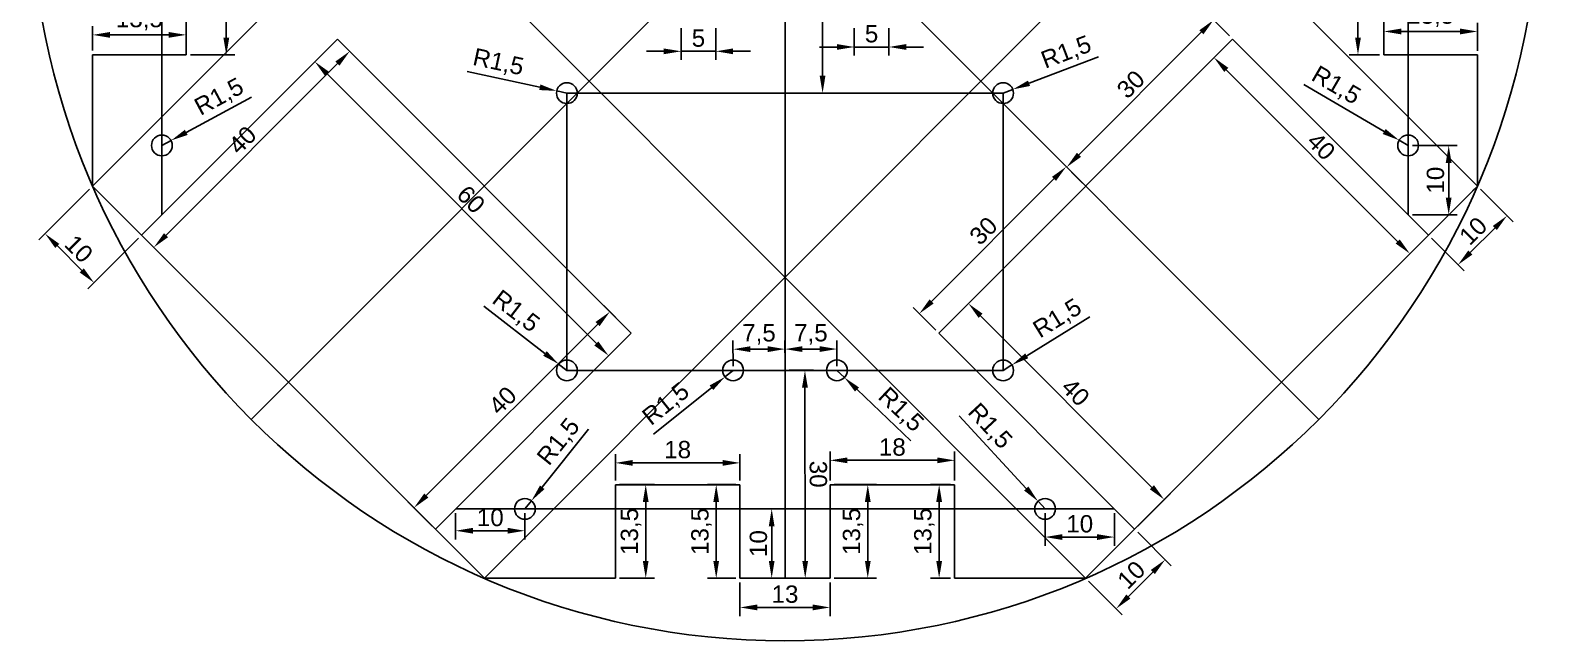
# Model space of a CAD drawing. Header units: millimetres. Extents: x -109 to 109, y -109 to 117.
# Drawn here: x -109 to 109, y -109 to -20.9 of the extents above; entities that cross this region are included whole.
import ezdxf

# ---------------------------------------------------------------- set-up
doc = ezdxf.new("R2010")
doc.units = ezdxf.units.MM
for name, color, linetype in [('Annotation', 2, 'Continuous'), ('Final', 1, 'Continuous'), ('Holes', 4, 'Continuous'), ('Plate', 7, 'Continuous')]:
    doc.layers.add(name, color=color, linetype=linetype)
doc.styles.get("Standard").update_dxf_attribs({"font": 'arial.ttf'})
doc.dimstyles.new('ISO-25', dxfattribs={"dimtxt": 2.5, "dimasz": 2.5, "dimexe": 1.25, "dimexo": 0.625, "dimtad": 1, "dimtxsty": 'Standard', "dimcen": 2.5, "dimadec": 0, "dimazin": 0, "dimtfac": 1, "dimtmove": 0, "dimatfit": 3, "dimfxl": 1, "dimarcsym": 0})

# ---------------------------------------------------------------- blocks, each defined once
blk = doc.blocks.new('*D1')
at = {"layer": 'Annotation', "color": 0, "lineweight": -2, "transparency": 16777216}
for p, q in [((85.86, -6.5), (81.49, -6.5)), ((82.74, -22), (82.74, -9)), ((85.86, -24.5), (81.49, -24.5))]:
    blk.add_line(p, q, dxfattribs=at)
at = {"layer": 'Annotation', "color": 0, "transparency": 16777216}
for points in [[(82.33, -9), (83.16, -9), (82.74, -6.5)], [(82.33, -22), (83.16, -22), (82.74, -24.5)]]:
    blk.add_solid(points, dxfattribs=at)
at = {"layer": 'Defpoints', "color": 0, "transparency": 16777216}
for p in [(82.74, -6.5), (86.48, -6.5), (86.48, -24.5)]:
    blk.add_point(p, dxfattribs=at)
at = {"layer": 'Annotation', "color": 0, "transparency": 16777216, "insert": (80.84, -15.5), "char_height": 2.5, "attachment_point": 5, "rotation": 90}
blk.add_mtext('18', dxfattribs=at)
blk = doc.blocks.new('*D2')
at = {"layer": 'Annotation', "color": 0, "lineweight": -2, "transparency": 16777216}
for p, q in [((86.48, -23.88), (86.48, -19.86)), ((88.98, -21.11), (97.48, -21.11)), ((99.98, -23.88), (99.98, -19.86))]:
    blk.add_line(p, q, dxfattribs=at)
at = {"layer": 'Annotation', "color": 0, "transparency": 16777216}
for points in [[(88.98, -20.69), (88.98, -21.53), (86.48, -21.11)], [(97.48, -20.69), (97.48, -21.53), (99.98, -21.11)]]:
    blk.add_solid(points, dxfattribs=at)
at = {"layer": 'Defpoints', "color": 0, "transparency": 16777216}
for p in [(99.98, -21.11), (86.48, -24.5), (99.98, -24.5)]:
    blk.add_point(p, dxfattribs=at)
at = {"layer": 'Annotation', "color": 0, "transparency": 16777216, "insert": (93.23, -18.98), "char_height": 2.5, "attachment_point": 5}
blk.add_mtext('13,5', dxfattribs=at)
blk = doc.blocks.new('*D8')
at = {"layer": 'Annotation', "color": 0, "lineweight": -2, "transparency": 16777216}
for p, q in [((64.18, -21.76), (61.01, -18.58)), ((42.45, -38.91), (60.12, -21.23)), ((42.97, -42.97), (39.79, -39.79))]:
    blk.add_line(p, q, dxfattribs=at)
at = {"layer": 'Annotation', "color": 0, "transparency": 16777216}
for points in [[(59.83, -20.94), (60.42, -21.53), (61.89, -19.46)], [(42.15, -38.61), (42.74, -39.2), (40.68, -40.68)]]:
    blk.add_solid(points, dxfattribs=at)
at = {"layer": 'Defpoints', "color": 0, "transparency": 16777216}
for p in [(61.89, -19.46), (64.63, -22.2), (43.41, -43.41)]:
    blk.add_point(p, dxfattribs=at)
at = {"layer": 'Annotation', "color": 0, "transparency": 16777216, "insert": (49.94, -28.73), "char_height": 2.5, "attachment_point": 5, "rotation": 45}
blk.add_mtext('30', dxfattribs=at)
blk = doc.blocks.new('*D9')
at = {"layer": 'Annotation', "color": 0, "lineweight": -2, "transparency": 16777216}
for p, q in [((64.18, -22.64), (61.07, -25.76)), ((63.72, -26.64), (88.47, -51.39)), ((92.47, -50.93), (89.35, -54.04))]:
    blk.add_line(p, q, dxfattribs=at)
at = {"layer": 'Annotation', "color": 0, "transparency": 16777216}
for points in [[(64.01, -26.35), (63.42, -26.94), (61.95, -24.87)], [(88.76, -51.1), (88.17, -51.69), (90.24, -53.16)]]:
    blk.add_solid(points, dxfattribs=at)
at = {"layer": 'Defpoints', "color": 0, "transparency": 16777216}
for p in [(64.63, -22.2), (92.91, -50.48), (90.24, -53.16)]:
    blk.add_point(p, dxfattribs=at)
at = {"layer": 'Annotation', "color": 0, "transparency": 16777216, "insert": (77.44, -37.67), "char_height": 2.5, "attachment_point": 5, "rotation": 315}
blk.add_mtext('40', dxfattribs=at)
blk = doc.blocks.new('*D10')
at = {"layer": 'Annotation', "color": 0, "lineweight": -2, "transparency": 16777216}
for p, q in [((100.42, -43.85), (105.15, -48.58)), ((98.96, -53), (102.5, -49.46)), ((93.35, -50.93), (98.08, -55.65))]:
    blk.add_line(p, q, dxfattribs=at)
at = {"layer": 'Annotation', "color": 0, "transparency": 16777216}
for points in [[(102.2, -49.17), (102.79, -49.76), (104.26, -47.7)], [(98.67, -52.7), (99.26, -53.29), (97.19, -54.77)]]:
    blk.add_solid(points, dxfattribs=at)
at = {"layer": 'Defpoints', "color": 0, "transparency": 16777216}
for p in [(99.98, -43.41), (104.26, -47.7), (92.91, -50.48)]:
    blk.add_point(p, dxfattribs=at)
at = {"layer": 'Annotation', "color": 0, "transparency": 16777216, "insert": (99.38, -49.89), "char_height": 2.5, "attachment_point": 5, "rotation": 45}
blk.add_mtext('10', dxfattribs=at)
blk = doc.blocks.new('*D11')
at = {"layer": 'Annotation', "color": 0, "lineweight": -2, "transparency": 16777216}
for p, q in [((42.97, -42.97), (39.72, -39.72)), ((38.84, -42.38), (21.16, -60.05)), ((21.76, -64.18), (18.51, -60.94))]:
    blk.add_line(p, q, dxfattribs=at)
at = {"layer": 'Annotation', "color": 0, "transparency": 16777216}
for points in [[(38.55, -42.08), (39.13, -42.67), (40.61, -40.61)], [(20.87, -59.76), (21.46, -60.35), (19.39, -61.82)]]:
    blk.add_solid(points, dxfattribs=at)
at = {"layer": 'Defpoints', "color": 0, "transparency": 16777216}
for p in [(43.41, -43.41), (19.39, -61.82), (22.2, -64.63)]:
    blk.add_point(p, dxfattribs=at)
at = {"layer": 'Annotation', "color": 0, "transparency": 16777216, "insert": (28.66, -49.87), "char_height": 2.5, "attachment_point": 5, "rotation": 45}
blk.add_mtext('30', dxfattribs=at)
blk = doc.blocks.new('*D12')
at = {"layer": 'Annotation', "color": 0, "lineweight": -2, "transparency": 16777216}
for p, q in [((22.64, -64.18), (27.36, -59.46)), ((52.99, -86.87), (28.24, -62.12)), ((50.93, -92.47), (55.65, -87.75))]:
    blk.add_line(p, q, dxfattribs=at)
at = {"layer": 'Annotation', "color": 0, "transparency": 16777216}
for points in [[(28.54, -61.82), (27.95, -62.41), (26.48, -60.35)], [(53.29, -86.57), (52.7, -87.16), (54.76, -88.63)]]:
    blk.add_solid(points, dxfattribs=at)
at = {"layer": 'Defpoints', "color": 0, "transparency": 16777216}
for p in [(26.48, -60.35), (22.2, -64.63), (50.48, -92.91)]:
    blk.add_point(p, dxfattribs=at)
at = {"layer": 'Annotation', "color": 0, "transparency": 16777216, "insert": (41.96, -73.15), "char_height": 2.5, "attachment_point": 5, "rotation": 315}
blk.add_mtext('40', dxfattribs=at)
blk = doc.blocks.new('*D13')
at = {"layer": 'Annotation', "color": 0, "lineweight": -2, "transparency": 16777216}
for p, q in [((50.93, -93.35), (55.77, -98.2)), ((53.12, -99.08), (49.58, -102.62)), ((43.85, -100.42), (48.7, -105.27))]:
    blk.add_line(p, q, dxfattribs=at)
at = {"layer": 'Annotation', "color": 0, "transparency": 16777216}
for points in [[(52.82, -98.79), (53.41, -99.38), (54.89, -97.31)], [(49.29, -102.32), (49.88, -102.91), (47.82, -104.38)]]:
    blk.add_solid(points, dxfattribs=at)
at = {"layer": 'Defpoints', "color": 0, "transparency": 16777216}
for p in [(50.48, -92.91), (43.41, -99.98), (47.82, -104.38)]:
    blk.add_point(p, dxfattribs=at)
at = {"layer": 'Annotation', "color": 0, "transparency": 16777216, "insert": (50.01, -99.5), "char_height": 2.5, "attachment_point": 5, "rotation": 45}
blk.add_mtext('10', dxfattribs=at)
blk = doc.blocks.new('*D15')
at = {"layer": 'Annotation', "color": 0, "lineweight": -2, "transparency": 16777216}
for p, q in [((-6.5, -100.61), (-6.5, -105.44)), ((6.5, -100.61), (6.5, -105.44)), ((4, -104.19), (-4, -104.19))]:
    blk.add_line(p, q, dxfattribs=at)
at = {"layer": 'Annotation', "color": 0, "transparency": 16777216}
for points in [[(-4, -103.77), (-4, -104.61), (-6.5, -104.19)], [(4, -103.77), (4, -104.61), (6.5, -104.19)]]:
    blk.add_solid(points, dxfattribs=at)
at = {"layer": 'Defpoints', "color": 0, "transparency": 16777216}
for p in [(-6.5, -99.98), (6.5, -99.98), (-6.5, -104.19)]:
    blk.add_point(p, dxfattribs=at)
at = {"layer": 'Annotation', "color": 0, "transparency": 16777216, "insert": (0, -102.29), "char_height": 2.5, "attachment_point": 5}
blk.add_mtext('13', dxfattribs=at)
blk = doc.blocks.new('*D16')
at = {"layer": 'Annotation', "color": 0, "lineweight": -2, "transparency": 16777216}
for p, q in [((7.12, -86.48), (13.2, -86.48)), ((11.95, -97.48), (11.95, -88.98)), ((7.12, -99.98), (13.2, -99.98))]:
    blk.add_line(p, q, dxfattribs=at)
at = {"layer": 'Annotation', "color": 0, "transparency": 16777216}
for points in [[(11.54, -88.98), (12.37, -88.98), (11.95, -86.48)], [(11.54, -97.48), (12.37, -97.48), (11.95, -99.98)]]:
    blk.add_solid(points, dxfattribs=at)
at = {"layer": 'Defpoints', "color": 0, "transparency": 16777216}
for p in [(6.5, -86.48), (11.95, -86.48), (6.5, -99.98)]:
    blk.add_point(p, dxfattribs=at)
at = {"layer": 'Annotation', "color": 0, "transparency": 16777216, "insert": (9.83, -93.23), "char_height": 2.5, "attachment_point": 5, "rotation": 90}
blk.add_mtext('13,5', dxfattribs=at)
blk = doc.blocks.new('*D17')
at = {"layer": 'Annotation', "color": 0, "lineweight": -2, "transparency": 16777216}
for p, q in [((23.88, -86.48), (21.01, -86.48)), ((22.26, -88.98), (22.26, -97.48)), ((23.88, -99.98), (21.01, -99.98))]:
    blk.add_line(p, q, dxfattribs=at)
at = {"layer": 'Annotation', "color": 0, "transparency": 16777216}
for points in [[(21.84, -88.98), (22.68, -88.98), (22.26, -86.48)], [(21.84, -97.48), (22.68, -97.48), (22.26, -99.98)]]:
    blk.add_solid(points, dxfattribs=at)
at = {"layer": 'Defpoints', "color": 0, "transparency": 16777216}
for p in [(24.5, -86.48), (22.26, -99.98), (24.5, -99.98)]:
    blk.add_point(p, dxfattribs=at)
at = {"layer": 'Annotation', "color": 0, "transparency": 16777216, "insert": (20.13, -93.23), "char_height": 2.5, "attachment_point": 5, "rotation": 90}
blk.add_mtext('13,5', dxfattribs=at)
blk = doc.blocks.new('*D18')
at = {"layer": 'Annotation', "color": 0, "lineweight": -2, "transparency": 16777216}
for p, q in [((6.5, -85.86), (6.5, -81.72)), ((24.5, -85.86), (24.5, -81.72)), ((22, -82.97), (9, -82.97))]:
    blk.add_line(p, q, dxfattribs=at)
at = {"layer": 'Annotation', "color": 0, "transparency": 16777216}
for points in [[(9, -82.56), (9, -83.39), (6.5, -82.97)], [(22, -82.56), (22, -83.39), (24.5, -82.97)]]:
    blk.add_solid(points, dxfattribs=at)
at = {"layer": 'Defpoints', "color": 0, "transparency": 16777216}
for p in [(6.5, -82.97), (6.5, -86.48), (24.5, -86.48)]:
    blk.add_point(p, dxfattribs=at)
at = {"layer": 'Annotation', "color": 0, "transparency": 16777216, "insert": (15.5, -81.07), "char_height": 2.5, "attachment_point": 5}
blk.add_mtext('18', dxfattribs=at)
blk = doc.blocks.new('*D19')
at = {"layer": 'Annotation', "color": 0, "lineweight": -2, "transparency": 16777216}
for p, q in [((-24.5, -85.86), (-24.5, -82.09)), ((-6.5, -85.86), (-6.5, -82.09)), ((-22, -83.34), (-9, -83.34))]:
    blk.add_line(p, q, dxfattribs=at)
at = {"layer": 'Annotation', "color": 0, "transparency": 16777216}
for points in [[(-22, -82.92), (-22, -83.76), (-24.5, -83.34)], [(-9, -82.92), (-9, -83.76), (-6.5, -83.34)]]:
    blk.add_solid(points, dxfattribs=at)
at = {"layer": 'Defpoints', "color": 0, "transparency": 16777216}
for p in [(-6.5, -83.34), (-24.5, -86.48), (-6.5, -86.48)]:
    blk.add_point(p, dxfattribs=at)
at = {"layer": 'Annotation', "color": 0, "transparency": 16777216, "insert": (-15.5, -81.44), "char_height": 2.5, "attachment_point": 5}
blk.add_mtext('18', dxfattribs=at)
blk = doc.blocks.new('*D20')
at = {"layer": 'Annotation', "color": 0, "lineweight": -2, "transparency": 16777216}
for p, q in [((-23.88, -86.48), (-18.86, -86.48)), ((-20.11, -97.48), (-20.11, -88.98)), ((-23.88, -99.98), (-18.86, -99.98))]:
    blk.add_line(p, q, dxfattribs=at)
at = {"layer": 'Annotation', "color": 0, "transparency": 16777216}
for points in [[(-20.53, -88.98), (-19.7, -88.98), (-20.11, -86.48)], [(-20.53, -97.48), (-19.7, -97.48), (-20.11, -99.98)]]:
    blk.add_solid(points, dxfattribs=at)
at = {"layer": 'Defpoints', "color": 0, "transparency": 16777216}
for p in [(-24.5, -86.48), (-20.11, -86.48), (-24.5, -99.98)]:
    blk.add_point(p, dxfattribs=at)
at = {"layer": 'Annotation', "color": 0, "transparency": 16777216, "insert": (-22.24, -93.23), "char_height": 2.5, "attachment_point": 5, "rotation": 90}
blk.add_mtext('13,5', dxfattribs=at)
blk = doc.blocks.new('*D21')
at = {"layer": 'Annotation', "color": 0, "lineweight": -2, "transparency": 16777216}
for p, q in [((-7.12, -86.48), (-11.18, -86.48)), ((-9.93, -97.48), (-9.93, -88.98)), ((-7.12, -99.98), (-11.18, -99.98))]:
    blk.add_line(p, q, dxfattribs=at)
at = {"layer": 'Annotation', "color": 0, "transparency": 16777216}
for points in [[(-10.35, -88.98), (-9.52, -88.98), (-9.93, -86.48)], [(-10.35, -97.48), (-9.52, -97.48), (-9.93, -99.98)]]:
    blk.add_solid(points, dxfattribs=at)
at = {"layer": 'Defpoints', "color": 0, "transparency": 16777216}
for p in [(-9.93, -86.48), (-6.5, -86.48), (-6.5, -99.98)]:
    blk.add_point(p, dxfattribs=at)
at = {"layer": 'Annotation', "color": 0, "transparency": 16777216, "insert": (-12.06, -93.23), "char_height": 2.5, "attachment_point": 5, "rotation": 90}
blk.add_mtext('13,5', dxfattribs=at)
blk = doc.blocks.new('*D25')
at = {"layer": 'Annotation', "color": 0, "lineweight": -2, "transparency": 16777216}
for p, q in [((-0.63, -89.98), (-3.17, -89.98)), ((-1.92, -92.48), (-1.92, -97.48)), ((-0.63, -99.98), (-3.17, -99.98))]:
    blk.add_line(p, q, dxfattribs=at)
at = {"layer": 'Annotation', "color": 0, "transparency": 16777216}
for points in [[(-2.34, -92.48), (-1.51, -92.48), (-1.92, -89.98)], [(-2.34, -97.48), (-1.51, -97.48), (-1.92, -99.98)]]:
    blk.add_solid(points, dxfattribs=at)
at = {"layer": 'Defpoints', "color": 0, "transparency": 16777216}
for p in [(0, -89.98), (-1.92, -99.98), (0, -99.98)]:
    blk.add_point(p, dxfattribs=at)
at = {"layer": 'Annotation', "color": 0, "transparency": 16777216, "insert": (-3.83, -94.98), "char_height": 2.5, "attachment_point": 5, "rotation": 90}
blk.add_mtext('10', dxfattribs=at)
blk = doc.blocks.new('*D26')
at = {"layer": 'Annotation', "color": 0, "lineweight": -2, "transparency": 16777216}
for p, q in [((-47.56, -90.61), (-47.56, -94.38)), ((-37.56, -90.61), (-37.56, -94.38)), ((-45.06, -93.13), (-40.06, -93.13))]:
    blk.add_line(p, q, dxfattribs=at)
at = {"layer": 'Annotation', "color": 0, "transparency": 16777216}
for points in [[(-45.06, -92.71), (-45.06, -93.54), (-47.56, -93.13)], [(-40.06, -92.71), (-40.06, -93.54), (-37.56, -93.13)]]:
    blk.add_solid(points, dxfattribs=at)
at = {"layer": 'Defpoints', "color": 0, "transparency": 16777216}
for p in [(-47.56, -89.98), (-37.56, -89.98), (-37.56, -93.13)]:
    blk.add_point(p, dxfattribs=at)
at = {"layer": 'Annotation', "color": 0, "transparency": 16777216, "insert": (-42.56, -91.23), "char_height": 2.5, "attachment_point": 5}
blk.add_mtext('10', dxfattribs=at)
blk = doc.blocks.new('*D27')
at = {"layer": 'Annotation', "color": 0, "lineweight": -2, "transparency": 16777216}
for p, q in [((37.56, -90.61), (37.56, -95.29)), ((47.56, -90.61), (47.56, -95.29)), ((45.06, -94.04), (40.06, -94.04))]:
    blk.add_line(p, q, dxfattribs=at)
at = {"layer": 'Annotation', "color": 0, "transparency": 16777216}
for points in [[(40.06, -93.62), (40.06, -94.46), (37.56, -94.04)], [(45.06, -93.62), (45.06, -94.46), (47.56, -94.04)]]:
    blk.add_solid(points, dxfattribs=at)
at = {"layer": 'Defpoints', "color": 0, "transparency": 16777216}
for p in [(37.56, -89.98), (47.56, -89.98), (37.56, -94.04)]:
    blk.add_point(p, dxfattribs=at)
at = {"layer": 'Annotation', "color": 0, "transparency": 16777216, "insert": (42.56, -92.14), "char_height": 2.5, "attachment_point": 5}
blk.add_mtext('10', dxfattribs=at)
blk = doc.blocks.new('*D48')
at = {"layer": 'Annotation', "color": 0, "lineweight": -2, "transparency": 16777216}
for p, q in [((-22.64, -64.18), (-26.17, -60.66)), ((-27.05, -63.31), (-51.8, -88.06)), ((-50.93, -92.47), (-54.46, -88.94))]:
    blk.add_line(p, q, dxfattribs=at)
at = {"layer": 'Annotation', "color": 0, "transparency": 16777216}
for points in [[(-27.35, -63.01), (-26.76, -63.6), (-25.29, -61.54)], [(-52.1, -87.76), (-51.51, -88.35), (-53.57, -89.82)]]:
    blk.add_solid(points, dxfattribs=at)
at = {"layer": 'Defpoints', "color": 0, "transparency": 16777216}
for p in [(-22.2, -64.63), (-53.57, -89.82), (-50.48, -92.91)]:
    blk.add_point(p, dxfattribs=at)
at = {"layer": 'Annotation', "color": 0, "transparency": 16777216, "insert": (-40.77, -74.34), "char_height": 2.5, "attachment_point": 5, "rotation": 45}
blk.add_mtext('40', dxfattribs=at)
blk = doc.blocks.new('*D49')
at = {"layer": 'Annotation', "color": 0, "lineweight": -2, "transparency": 16777216}
for p, q in [((-65.07, -22.64), (-68.78, -26.35)), ((-27.23, -66.13), (-66.13, -27.23)), ((-22.64, -65.07), (-26.35, -68.78))]:
    blk.add_line(p, q, dxfattribs=at)
at = {"layer": 'Annotation', "color": 0, "transparency": 16777216}
for points in [[(-65.83, -26.94), (-66.42, -27.53), (-67.89, -25.47)], [(-26.94, -65.83), (-27.53, -66.42), (-25.47, -67.89)]]:
    blk.add_solid(points, dxfattribs=at)
at = {"layer": 'Defpoints', "color": 0, "transparency": 16777216}
for p in [(-64.63, -22.2), (-67.89, -25.47), (-22.2, -64.63)]:
    blk.add_point(p, dxfattribs=at)
at = {"layer": 'Annotation', "color": 0, "transparency": 16777216, "insert": (-45.34, -45.34), "char_height": 2.5, "attachment_point": 5, "rotation": 315}
blk.add_mtext('60', dxfattribs=at)
blk = doc.blocks.new('*D50')
at = {"layer": 'Annotation', "color": 0, "lineweight": -2, "transparency": 16777216}
for p, q in [((-64.18, -22.64), (-61.97, -24.85)), ((-89.37, -50.48), (-64.63, -25.74)), ((-92.47, -50.93), (-90.26, -53.14))]:
    blk.add_line(p, q, dxfattribs=at)
at = {"layer": 'Annotation', "color": 0, "transparency": 16777216}
for points in [[(-64.92, -25.44), (-64.33, -26.03), (-62.86, -23.97)], [(-89.67, -50.19), (-89.08, -50.78), (-91.14, -52.25)]]:
    blk.add_solid(points, dxfattribs=at)
at = {"layer": 'Defpoints', "color": 0, "transparency": 16777216}
for p in [(-64.63, -22.2), (-62.86, -23.97), (-92.91, -50.48)]:
    blk.add_point(p, dxfattribs=at)
at = {"layer": 'Annotation', "color": 0, "transparency": 16777216, "insert": (-78.35, -36.77), "char_height": 2.5, "attachment_point": 5, "rotation": 45}
blk.add_mtext('40', dxfattribs=at)
blk = doc.blocks.new('*D51')
at = {"layer": 'Annotation', "color": 0, "lineweight": -2, "transparency": 16777216}
for p, q in [((-100.42, -43.85), (-107.73, -51.16)), ((-101.55, -55.58), (-105.08, -52.05)), ((-93.35, -50.93), (-100.66, -58.24))]:
    blk.add_line(p, q, dxfattribs=at)
at = {"layer": 'Annotation', "color": 0, "transparency": 16777216}
for points in [[(-104.79, -51.75), (-105.38, -52.34), (-106.85, -50.28)], [(-101.25, -55.29), (-101.84, -55.88), (-99.78, -57.35)]]:
    blk.add_solid(points, dxfattribs=at)
at = {"layer": 'Defpoints', "color": 0, "transparency": 16777216}
for p in [(-99.98, -43.41), (-106.85, -50.28), (-92.91, -50.48)]:
    blk.add_point(p, dxfattribs=at)
at = {"layer": 'Annotation', "color": 0, "transparency": 16777216, "insert": (-101.97, -52.47), "char_height": 2.5, "attachment_point": 5, "rotation": 315}
blk.add_mtext('10', dxfattribs=at)
blk = doc.blocks.new('*D52')
at = {"layer": 'Annotation', "color": 0, "lineweight": -2, "transparency": 16777216}
for p, q in [((-85.86, -6.5), (-79.43, -6.5)), ((-80.68, -22), (-80.68, -9)), ((-85.86, -24.5), (-79.43, -24.5))]:
    blk.add_line(p, q, dxfattribs=at)
at = {"layer": 'Annotation', "color": 0, "transparency": 16777216}
for points in [[(-81.1, -9), (-80.26, -9), (-80.68, -6.5)], [(-81.1, -22), (-80.26, -22), (-80.68, -24.5)]]:
    blk.add_solid(points, dxfattribs=at)
at = {"layer": 'Defpoints', "color": 0, "transparency": 16777216}
for p in [(-86.48, -6.5), (-80.68, -6.5), (-86.48, -24.5)]:
    blk.add_point(p, dxfattribs=at)
at = {"layer": 'Annotation', "color": 0, "transparency": 16777216, "insert": (-82.58, -15.5), "char_height": 2.5, "attachment_point": 5, "rotation": 90}
blk.add_mtext('18', dxfattribs=at)
blk = doc.blocks.new('*D53')
at = {"layer": 'Annotation', "color": 0, "lineweight": -2, "transparency": 16777216}
for p, q in [((-99.98, -23.87), (-99.98, -20.35)), ((-97.48, -21.6), (-88.98, -21.6)), ((-86.48, -23.87), (-86.48, -20.35))]:
    blk.add_line(p, q, dxfattribs=at)
at = {"layer": 'Annotation', "color": 0, "transparency": 16777216}
for points in [[(-97.48, -21.19), (-97.48, -22.02), (-99.98, -21.6)], [(-88.98, -21.19), (-88.98, -22.02), (-86.48, -21.6)]]:
    blk.add_solid(points, dxfattribs=at)
at = {"layer": 'Defpoints', "color": 0, "transparency": 16777216}
for p in [(-86.48, -21.6), (-99.98, -24.5), (-86.48, -24.5)]:
    blk.add_point(p, dxfattribs=at)
at = {"layer": 'Annotation', "color": 0, "transparency": 16777216, "insert": (-93.23, -19.48), "char_height": 2.5, "attachment_point": 5}
blk.add_mtext('13,5', dxfattribs=at)
blk = doc.blocks.new('*D72')
at = {"layer": 'Annotation', "color": 0, "lineweight": -2, "transparency": 16777216}
for p, q in [((10, -20.62), (10, -24.6)), ((15, -20.62), (15, -24.6)), ((7.5, -23.35), (5, -23.35)), ((10, -23.35), (15, -23.35)), ((17.5, -23.35), (20, -23.35))]:
    blk.add_line(p, q, dxfattribs=at)
at = {"layer": 'Annotation', "color": 0, "transparency": 16777216}
for points in [[(7.5, -22.93), (7.5, -23.76), (10, -23.35)], [(17.5, -22.93), (17.5, -23.76), (15, -23.35)]]:
    blk.add_solid(points, dxfattribs=at)
at = {"layer": 'Defpoints', "color": 0, "transparency": 16777216}
for p in [(10, -20), (15, -20), (15, -23.35)]:
    blk.add_point(p, dxfattribs=at)
at = {"layer": 'Annotation', "color": 0, "transparency": 16777216, "insert": (12.5, -21.45), "char_height": 2.5, "attachment_point": 5}
blk.add_mtext('5', dxfattribs=at)
blk = doc.blocks.new('*D73')
at = {"layer": 'Annotation', "color": 0, "lineweight": -2, "transparency": 16777216}
for p, q in [((-15, -20.62), (-15, -25.22)), ((-10, -20.62), (-10, -25.22)), ((-17.5, -23.97), (-20, -23.97)), ((-15, -23.97), (-10, -23.97)), ((-7.5, -23.97), (-5, -23.97))]:
    blk.add_line(p, q, dxfattribs=at)
at = {"layer": 'Annotation', "color": 0, "transparency": 16777216}
for points in [[(-17.5, -23.56), (-17.5, -24.39), (-15, -23.97)], [(-7.5, -23.56), (-7.5, -24.39), (-10, -23.97)]]:
    blk.add_solid(points, dxfattribs=at)
at = {"layer": 'Defpoints', "color": 0, "transparency": 16777216}
for p in [(-15, -20), (-10, -20), (-10, -23.97)]:
    blk.add_point(p, dxfattribs=at)
at = {"layer": 'Annotation', "color": 0, "transparency": 16777216, "insert": (-12.5, -22.08), "char_height": 2.5, "attachment_point": 5}
blk.add_mtext('5', dxfattribs=at)
blk = doc.blocks.new('*D91')
at = {"layer": 'Annotation', "color": 0, "lineweight": -2, "transparency": 16777216}
for p, q in [((-77.03, -30.58), (-86.46, -35.66)), ((-89.98, -37.56), (-88.66, -36.84))]:
    blk.add_line(p, q, dxfattribs=at)
at = {"layer": 'Annotation', "color": 0, "transparency": 16777216}
blk.add_solid([(-86.66, -35.29), (-86.26, -36.03), (-88.66, -36.84)], dxfattribs=at)
at = {"layer": 'Defpoints', "color": 0, "transparency": 16777216}
for p in [(-88.66, -36.84), (-89.98, -37.56)]:
    blk.add_point(p, dxfattribs=at)
at = {"layer": 'Annotation', "color": 0, "transparency": 16777216, "insert": (-81.65, -30.66), "char_height": 2.5, "attachment_point": 5, "rotation": 28.2879}
blk.add_mtext('R1,5', dxfattribs=at)
blk = doc.blocks.new('*D92')
at = {"layer": 'Annotation', "color": 0, "lineweight": -2, "transparency": 16777216}
for p, q in [((-43.49, -60.75), (-34.67, -67.56)), ((-31.5, -70), (-32.69, -69.08))]:
    blk.add_line(p, q, dxfattribs=at)
at = {"layer": 'Annotation', "color": 0, "transparency": 16777216}
blk.add_solid([(-34.41, -67.23), (-34.92, -67.89), (-32.69, -69.08)], dxfattribs=at)
at = {"layer": 'Defpoints', "color": 0, "transparency": 16777216}
for p in [(-32.69, -69.08), (-31.5, -70)]:
    blk.add_point(p, dxfattribs=at)
at = {"layer": 'Annotation', "color": 0, "transparency": 16777216, "insert": (-38.94, -61.58), "char_height": 2.5, "attachment_point": 5, "rotation": 322.3534}
blk.add_mtext('R1,5', dxfattribs=at)
blk = doc.blocks.new('*D93')
at = {"layer": 'Annotation', "color": 0, "lineweight": -2, "transparency": 16777216}
for p, q in [((-28.36, -78.5), (-35.05, -86.86)), ((-37.56, -89.98), (-36.62, -88.81))]:
    blk.add_line(p, q, dxfattribs=at)
at = {"layer": 'Annotation', "color": 0, "transparency": 16777216}
blk.add_solid([(-35.38, -86.6), (-34.73, -87.12), (-36.62, -88.81)], dxfattribs=at)
at = {"layer": 'Defpoints', "color": 0, "transparency": 16777216}
for p in [(-36.62, -88.81), (-37.56, -89.98)]:
    blk.add_point(p, dxfattribs=at)
at = {"layer": 'Annotation', "color": 0, "transparency": 16777216, "insert": (-32.59, -80.37), "char_height": 2.5, "attachment_point": 5, "rotation": 51.307}
blk.add_mtext('R1,5', dxfattribs=at)
blk = doc.blocks.new('*D96')
at = {"layer": 'Annotation', "color": 0, "lineweight": -2, "transparency": 16777216}
for p, q in [((44.02, -62.28), (34.9, -67.9)), ((31.5, -70), (32.78, -69.21))]:
    blk.add_line(p, q, dxfattribs=at)
at = {"layer": 'Annotation', "color": 0, "transparency": 16777216}
blk.add_solid([(34.69, -67.55), (35.12, -68.25), (32.78, -69.21)], dxfattribs=at)
at = {"layer": 'Defpoints', "color": 0, "transparency": 16777216}
for p in [(32.78, -69.21), (31.5, -70)]:
    blk.add_point(p, dxfattribs=at)
at = {"layer": 'Annotation', "color": 0, "transparency": 16777216, "insert": (39.41, -62.62), "char_height": 2.5, "attachment_point": 5, "rotation": 31.6667}
blk.add_mtext('R1,5', dxfattribs=at)
blk = doc.blocks.new('*D97')
at = {"layer": 'Annotation', "color": 0, "lineweight": -2, "transparency": 16777216}
for p, q in [((25.16, -76.56), (34.84, -87.04)), ((37.56, -89.98), (36.54, -88.88))]:
    blk.add_line(p, q, dxfattribs=at)
at = {"layer": 'Annotation', "color": 0, "transparency": 16777216}
blk.add_solid([(35.15, -86.76), (34.53, -87.33), (36.54, -88.88)], dxfattribs=at)
at = {"layer": 'Defpoints', "color": 0, "transparency": 16777216}
for p in [(36.54, -88.88), (37.56, -89.98)]:
    blk.add_point(p, dxfattribs=at)
at = {"layer": 'Annotation', "color": 0, "transparency": 16777216, "insert": (29.5, -78.13), "char_height": 2.5, "attachment_point": 5, "rotation": 312.735}
blk.add_mtext('R1,5', dxfattribs=at)
blk = doc.blocks.new('*D98')
at = {"layer": 'Annotation', "color": 0, "lineweight": -2, "transparency": 16777216}
for p, q in [((74.9, -28.78), (86.52, -35.54)), ((89.98, -37.56), (88.69, -36.8))]:
    blk.add_line(p, q, dxfattribs=at)
at = {"layer": 'Annotation', "color": 0, "transparency": 16777216}
blk.add_solid([(86.73, -35.18), (86.31, -35.9), (88.69, -36.8)], dxfattribs=at)
at = {"layer": 'Defpoints', "color": 0, "transparency": 16777216}
for p in [(88.69, -36.8), (89.98, -37.56)]:
    blk.add_point(p, dxfattribs=at)
at = {"layer": 'Annotation', "color": 0, "transparency": 16777216, "insert": (79.52, -29), "char_height": 2.5, "attachment_point": 5, "rotation": 329.7984}
blk.add_mtext('R1,5', dxfattribs=at)
blk = doc.blocks.new('*D100')
at = {"layer": 'Annotation', "color": 0, "lineweight": -2, "transparency": 16777216}
for p, q in [((45.25, -24.76), (35.24, -28.58)), ((31.5, -30), (32.9, -29.47))]:
    blk.add_line(p, q, dxfattribs=at)
at = {"layer": 'Annotation', "color": 0, "transparency": 16777216}
blk.add_solid([(35.09, -28.19), (35.39, -28.97), (32.9, -29.47)], dxfattribs=at)
at = {"layer": 'Defpoints', "color": 0, "transparency": 16777216}
for p in [(31.5, -30), (32.9, -29.47)]:
    blk.add_point(p, dxfattribs=at)
at = {"layer": 'Annotation', "color": 0, "transparency": 16777216, "insert": (40.66, -24.24), "char_height": 2.5, "attachment_point": 5, "rotation": 20.8451}
blk.add_mtext('R1,5', dxfattribs=at)
blk = doc.blocks.new('*D101')
at = {"layer": 'Annotation', "color": 0, "lineweight": -2, "transparency": 16777216}
for p, q in [((-45.88, -26.89), (-35.41, -29.16)), ((-31.5, -30), (-32.97, -29.68))]:
    blk.add_line(p, q, dxfattribs=at)
at = {"layer": 'Annotation', "color": 0, "transparency": 16777216}
blk.add_solid([(-35.32, -28.75), (-35.5, -29.56), (-32.97, -29.68)], dxfattribs=at)
at = {"layer": 'Defpoints', "color": 0, "transparency": 16777216}
for p in [(-32.97, -29.68), (-31.5, -30)]:
    blk.add_point(p, dxfattribs=at)
at = {"layer": 'Annotation', "color": 0, "transparency": 16777216, "insert": (-41.42, -25.68), "char_height": 2.5, "attachment_point": 5, "rotation": 347.8134}
blk.add_mtext('R1,5', dxfattribs=at)
blk = doc.blocks.new('*D102')
at = {"layer": 'Annotation', "color": 0, "lineweight": -2, "transparency": 16777216}
for p, q in [((0.63, 0), (6.68, 0)), ((5.43, -2.5), (5.43, -27.5)), ((0.63, -30), (6.68, -30))]:
    blk.add_line(p, q, dxfattribs=at)
at = {"layer": 'Annotation', "color": 0, "transparency": 16777216}
for points in [[(5.01, -2.5), (5.84, -2.5), (5.43, 0)], [(5.01, -27.5), (5.84, -27.5), (5.43, -30)]]:
    blk.add_solid(points, dxfattribs=at)
at = {"layer": 'Defpoints', "color": 0, "transparency": 16777216}
for p in [(0, 0), (0, -30), (5.43, -30)]:
    blk.add_point(p, dxfattribs=at)
at = {"layer": 'Annotation', "color": 0, "transparency": 16777216, "insert": (3.52, -15), "char_height": 2.5, "attachment_point": 5, "rotation": 90}
blk.add_mtext('30', dxfattribs=at)
blk = doc.blocks.new('*D120')
at = {"layer": 'Annotation', "color": 0, "lineweight": -2, "transparency": 16777216}
for p, q in [((90.61, -37.56), (97.09, -37.56)), ((95.84, -40.06), (95.84, -45.06)), ((90.61, -47.56), (97.09, -47.56))]:
    blk.add_line(p, q, dxfattribs=at)
at = {"layer": 'Annotation', "color": 0, "transparency": 16777216}
for points in [[(95.42, -40.06), (96.26, -40.06), (95.84, -37.56)], [(95.42, -45.06), (96.26, -45.06), (95.84, -47.56)]]:
    blk.add_solid(points, dxfattribs=at)
at = {"layer": 'Defpoints', "color": 0, "transparency": 16777216}
for p in [(89.98, -37.56), (89.98, -47.56), (95.84, -47.56)]:
    blk.add_point(p, dxfattribs=at)
at = {"layer": 'Annotation', "color": 0, "transparency": 16777216, "insert": (93.94, -42.56), "char_height": 2.5, "attachment_point": 5, "rotation": 90}
blk.add_mtext('10', dxfattribs=at)
blk = doc.blocks.new('*D132')
at = {"layer": 'Annotation', "color": 0, "lineweight": -2, "transparency": 16777216}
for p, q in [((0.58, -69.98), (4.13, -69.98)), ((2.92, -97.48), (2.88, -72.48)), ((0.62, -99.98), (4.17, -99.98))]:
    blk.add_line(p, q, dxfattribs=at)
at = {"layer": 'Annotation', "color": 0, "transparency": 16777216}
for points in [[(3.3, -72.48), (2.46, -72.48), (2.88, -69.98)], [(3.33, -97.48), (2.5, -97.48), (2.92, -99.98)]]:
    blk.add_solid(points, dxfattribs=at)
at = {"layer": 'Defpoints', "color": 0, "transparency": 16777216}
for p in [(-0.04, -69.98), (2.88, -69.98), (0, -99.98)]:
    blk.add_point(p, dxfattribs=at)
at = {"layer": 'Annotation', "color": 0, "transparency": 16777216, "insert": (4.8, -84.97), "char_height": 2.5, "attachment_point": 5, "rotation": 270.0787}
blk.add_mtext('30', dxfattribs=at)
blk = doc.blocks.new('*D133')
at = {"layer": 'Annotation', "color": 0, "lineweight": -2, "transparency": 16777216}
for p, q in [((0, -69.38), (0, -65.68)), ((2.5, -66.92), (5, -66.92)), ((7.5, -69.37), (7.5, -65.67))]:
    blk.add_line(p, q, dxfattribs=at)
at = {"layer": 'Annotation', "color": 0, "transparency": 16777216}
for points in [[(2.5, -66.51), (2.5, -67.34), (0, -66.93)], [(5, -66.5), (5, -67.34), (7.5, -66.92)]]:
    blk.add_solid(points, dxfattribs=at)
at = {"layer": 'Defpoints', "color": 0, "transparency": 16777216}
for p in [(7.5, -66.92), (0, -70), (7.5, -69.99)]:
    blk.add_point(p, dxfattribs=at)
at = {"layer": 'Annotation', "color": 0, "transparency": 16777216, "insert": (3.74, -64.8), "char_height": 2.5, "attachment_point": 5, "rotation": 0.0622}
blk.add_mtext('7,5', dxfattribs=at)
blk = doc.blocks.new('*D134')
at = {"layer": 'Annotation', "color": 0, "lineweight": -2, "transparency": 16777216}
for p, q in [((-7.5, -69.37), (-7.51, -65.69)), ((-5, -66.93), (-2.5, -66.93)), ((0, -69.36), (-0.01, -65.68))]:
    blk.add_line(p, q, dxfattribs=at)
at = {"layer": 'Annotation', "color": 0, "transparency": 16777216}
for points in [[(-5, -66.52), (-5, -67.35), (-7.5, -66.94)], [(-2.5, -66.51), (-2.5, -67.35), (0, -66.93)]]:
    blk.add_solid(points, dxfattribs=at)
at = {"layer": 'Defpoints', "color": 0, "transparency": 16777216}
for p in [(0, -66.93), (-7.5, -69.99), (0, -69.98)]:
    blk.add_point(p, dxfattribs=at)
at = {"layer": 'Annotation', "color": 0, "transparency": 16777216, "insert": (-3.76, -64.81), "char_height": 2.5, "attachment_point": 5, "rotation": 0.0787}
blk.add_mtext('7,5', dxfattribs=at)
blk = doc.blocks.new('*D135')
at = {"layer": 'Annotation', "color": 0, "lineweight": -2, "transparency": 16777216}
for p, q in [((7.5, -69.99), (8.59, -71.03)), ((18.16, -80.14), (10.4, -72.75))]:
    blk.add_line(p, q, dxfattribs=at)
at = {"layer": 'Annotation', "color": 0, "transparency": 16777216}
blk.add_solid([(10.68, -72.45), (10.11, -73.05), (8.59, -71.03)], dxfattribs=at)
at = {"layer": 'Defpoints', "color": 0, "transparency": 16777216}
for p in [(7.5, -69.99), (8.59, -71.03)]:
    blk.add_point(p, dxfattribs=at)
at = {"layer": 'Annotation', "color": 0, "transparency": 16777216, "insert": (16.65, -75.76), "char_height": 2.5, "attachment_point": 5, "rotation": 316.4147}
blk.add_mtext('R1,5', dxfattribs=at)
blk = doc.blocks.new('*D136')
at = {"layer": 'Annotation', "color": 0, "lineweight": -2, "transparency": 16777216}
for p, q in [((-7.5, -70), (-8.67, -70.94)), ((-18.99, -79.19), (-10.62, -72.5))]:
    blk.add_line(p, q, dxfattribs=at)
at = {"layer": 'Annotation', "color": 0, "transparency": 16777216}
blk.add_solid([(-10.88, -72.17), (-10.36, -72.82), (-8.67, -70.94)], dxfattribs=at)
at = {"layer": 'Defpoints', "color": 0, "transparency": 16777216}
for p in [(-8.67, -70.94), (-7.5, -70)]:
    blk.add_point(p, dxfattribs=at)
at = {"layer": 'Annotation', "color": 0, "transparency": 16777216, "insert": (-17.11, -74.96), "char_height": 2.5, "attachment_point": 5, "rotation": 38.6425}
blk.add_mtext('R1,5', dxfattribs=at)

msp = doc.modelspace()

# ---------------------------------------------------------------- linework, layer by layer
at = {"layer": 'Final'}
for p, q in [((-86.482, -24.5), (-86.482, -6.5)), ((86.482, -6.5), (86.482, -24.5)), ((-99.982, -43.413), (-99.982, -24.5)), ((-99.982, -24.5), (-86.482, -24.5)), ((86.482, -24.5), (99.982, -24.5)), ((99.982, -24.5), (99.982, -43.413)), ((-43.413, -99.982), (-99.982, -43.413)), ((99.982, -43.413), (43.413, -99.982)), ((-6.5, -86.482), (-24.5, -86.482)), ((-24.5, -86.482), (-24.5, -99.982)), ((-6.5, -99.982), (-6.5, -86.482)), ((24.5, -86.482), (6.5, -86.482)), ((6.5, -86.482), (6.5, -99.982)), ((24.5, -99.982), (24.5, -86.482)), ((-24.5, -99.982), (-43.413, -99.982)), ((6.5, -99.982), (-6.5, -99.982)), ((43.413, -99.982), (24.5, -99.982))]:
    msp.add_line(p, q, dxfattribs=at)
for centre in [(-31.5, -30), (31.5, -30), (-89.982, -37.555), (89.982, -37.555), (-31.5, -70), (-7.5, -70), (7.5, -69.992), (31.5, -70), (-37.555, -89.982), (37.555, -89.982)]:
    msp.add_circle(centre, 1.5, dxfattribs=at)
at = {"layer": 'Holes'}
for p, q in [((-89.982, 47.555), (-89.982, -47.555)), ((89.982, 47.555), (89.982, -47.555)), ((0, 30), (0, -30)), ((0, 0), (0, -99.982)), ((0, 0), (0, -25)), ((-89.982, -37.555), (-89.982, -27.555)), ((89.982, -37.555), (89.982, -27.555)), ((0, -30), (-31.5, -30)), ((-31.5, -30), (31.5, -30)), ((-31.5, -70), (-31.5, -30)), ((31.5, -30), (31.5, -70)), ((-89.982, -47.555), (-89.982, -37.555)), ((89.982, -47.555), (89.982, -37.555)), ((31.5, -70), (-31.5, -70)), ((0, -69.982), (-7.5, -69.992)), ((-7.5, -69.992), (7.5, -69.992)), ((0, -99.982), (0, -69.982)), ((0, -89.982), (-47.555, -89.982)), ((-47.555, -89.982), (47.555, -89.982)), ((-47.555, -89.982), (-37.555, -89.982)), ((-37.555, -89.982), (-27.555, -89.982)), ((0, -99.982), (0, -89.982)), ((37.555, -89.982), (27.555, -89.982)), ((47.555, -89.982), (37.555, -89.982))]:
    msp.add_line(p, q, dxfattribs=at)
for centre in [(-31.5, -30), (31.5, -30), (-89.982, -37.555), (89.982, -37.555), (-31.5, -70), (-7.5, -69.992), (-7.5, -69.992), (7.5, -69.992), (31.5, -70), (-37.555, -89.982), (37.555, -89.982)]:
    msp.add_circle(centre, 1.5, dxfattribs=at)
at = {"layer": 'Plate'}
for p, q in [((-99.982, -43.413), (43.413, 99.982)), ((-43.413, 99.982), (99.982, -43.413)), ((0, 99.982), (0, -99.982)), ((-77.075, -77.075), (77.075, 77.075)), ((-99.982, 43.413), (43.413, -99.982)), ((99.982, 43.413), (-43.413, -99.982)), ((0, 0), (-77.075, -77.075)), ((0, 0), (77.075, -77.075)), ((-86.482, -6.5), (-86.482, -24.5)), ((86.482, -6.5), (86.482, -24.5)), ((-64.626, -22.2), (-92.91, -50.484)), ((-22.2, -64.626), (-64.626, -22.2)), ((64.626, -22.2), (22.2, -64.626)), ((92.91, -50.484), (64.626, -22.2)), ((-86.482, -24.5), (-99.982, -24.5)), ((-99.982, -24.5), (-99.982, -43.413)), ((86.482, -24.5), (99.982, -24.5)), ((99.982, -24.5), (99.982, -43.413)), ((-92.91, -50.484), (-99.982, -43.413)), ((99.982, -43.413), (92.91, -50.484)), ((99.982, -43.413), (99.274, -44.12)), ((99.274, -44.12), (99.982, -43.413)), ((-92.91, -50.484), (-50.484, -92.91)), ((92.91, -50.484), (50.484, -92.91)), ((-50.484, -92.91), (-22.2, -64.626)), ((22.2, -64.626), (50.484, -92.91)), ((-6.5, -86.482), (-24.5, -86.482)), ((-24.5, -86.482), (-24.5, -99.982)), ((-6.5, -99.982), (-6.5, -86.482)), ((6.5, -99.982), (6.5, -86.482)), ((6.5, -86.482), (24.5, -86.482)), ((24.5, -86.482), (24.5, -99.982)), ((-43.413, -99.982), (-50.484, -92.91)), ((50.484, -92.91), (43.413, -99.982)), ((-24.5, -99.982), (-43.413, -99.982)), ((0, -99.982), (-6.5, -99.982)), ((0, -99.982), (6.5, -99.982)), ((24.5, -99.982), (43.413, -99.982))]:
    msp.add_line(p, q, dxfattribs=at)
msp.add_circle((0, 0), 109, dxfattribs=at)

# ---------------------------------------------------------------- dimensions: what is measured, and where the dimension line sits
at = {"layer": 'Annotation'}
for p1, p2, distance, picture, middle in [((0, 0), (0, -30), 5.427, '*D102', (3.525, -15)), ((-86.482, -24.5), (-86.482, -6.5), -5.801, '*D52', (-82.582, -15.5)), ((86.482, -24.5), (86.482, -6.5), 3.738, '*D1', (80.842, -15.5)), ((86.482, -24.5), (99.982, -24.5), 3.39, '*D2', (93.232, -18.982)), ((-99.982, -24.5), (-86.482, -24.5), 2.896, '*D53', (-93.232, -19.477)), ((43.413, -43.413), (64.626, -22.2), 3.869, '*D8', (49.939, -28.726)), ((-15, -20), (-10, -20), -3.972, '*D73', (-12.5, -22.076)), ((10, -20), (15, -20), -3.348, '*D72', (12.5, -21.452)), ((-92.91, -50.484), (-64.626, -22.2), -2.5, '*D50', (-78.345, -36.765)), ((-22.2, -64.626), (-64.626, -22.2), 4.62, '*D49', (-45.335, -45.335)), ((64.626, -22.2), (92.91, -50.484), -3.783, '*D9', (77.438, -37.672)), ((89.982, -37.555), (89.982, -47.555), 5.858, '*D120', (93.938, -42.555)), ((43.413, -43.413), (22.2, -64.626), -3.967, '*D11', (28.656, -49.87)), ((-92.91, -50.484), (-99.982, -43.413), 9.712, '*D51', (-101.969, -52.472)), ((92.91, -50.484), (99.982, -43.413), -6.057, '*D10', (99.384, -49.887)), ((-22.2, -64.626), (-50.484, -92.91), -4.366, '*D48', (-40.774, -74.337)), ((50.484, -92.91), (22.2, -64.626), -6.049, '*D12', (41.964, -73.146)), ((-7.5, -69.992), (0, -69.982), 3.055, '*D134', (-3.757, -64.809)), ((0, -70), (7.5, -69.992), 3.073, '*D133', (3.744, -64.8)), ((0, -99.982), (-0.041, -69.982), -2.918, '*D132', (4.8, -84.975)), ((-24.5, -86.482), (-6.5, -86.482), 3.141, '*D19', (-15.5, -81.44)), ((24.5, -86.482), (6.5, -86.482), -3.508, '*D18', (15.5, -81.072)), ((-24.5, -99.982), (-24.5, -86.482), -4.388, '*D20', (-22.239, -93.232)), ((-6.5, -99.982), (-6.5, -86.482), 3.433, '*D21', (-12.06, -93.232)), ((6.5, -99.982), (6.5, -86.482), -5.454, '*D16', (9.826, -93.232)), ((24.5, -86.482), (24.5, -99.982), -2.241, '*D17', (20.131, -93.232)), ((-47.555, -89.982), (-37.555, -89.982), -3.146, '*D26', (-42.555, -91.226)), ((0, -89.982), (0, -99.982), -1.924, '*D25', (-3.825, -94.982)), ((47.555, -89.982), (37.555, -89.982), 4.059, '*D27', (42.555, -92.14)), ((50.484, -92.91), (43.413, -99.982), 6.227, '*D13', (50.007, -99.505)), ((6.5, -99.982), (-6.5, -99.982), 4.21, '*D15', (0, -102.289))]:
    dim = msp.add_aligned_dim(p1=p1, p2=p2, distance=distance, dimstyle='ISO-25', dxfattribs=at)
    dim.commit()
    dim.dimension.update_dxf_attribs({"geometry": picture, "text_midpoint": middle})
for center, mpoint, picture, middle in [((31.5, -30), (32.902, -29.466), '*D100', (40.655, -24.238)), ((-31.5, -30), (-32.966, -29.683), '*D101', (-41.418, -25.682)), ((-89.982, -37.555), (-88.661, -36.844), '*D91', (-81.65, -30.655)), ((31.5, -70), (32.777, -69.213), '*D96', (39.41, -62.621)), ((-7.5, -70), (-8.672, -70.937), '*D136', (-17.113, -74.962)), ((7.5, -69.992), (8.587, -71.026), '*D135', (16.649, -75.763)), ((-37.555, -89.982), (-36.617, -88.811), '*D93', (-32.585, -80.373))]:
    dim = msp.add_radius_dim(center=center, mpoint=mpoint, dimstyle='ISO-25', dxfattribs=at)
    dim.commit()
    dim.dimension.update_dxf_attribs({"geometry": picture, "text_midpoint": middle})
for center, mpoint, picture, middle in [((89.982, -37.555), (88.685, -36.801), '*D98', (78.45, -30.843)), ((-31.5, -70), (-32.688, -69.084), '*D92', (-40.237, -63.26)), ((37.555, -89.982), (36.537, -88.88), '*D97', (27.942, -79.577))]:
    dim = msp.add_radius_dim(center=center, mpoint=mpoint, dimstyle='ISO-25', dxfattribs=at)
    dim.commit()
    dim.dimension.update_dxf_attribs({"geometry": picture, "text_midpoint": middle, "dimtype": 164})

doc.saveas('drawing.dxf')
